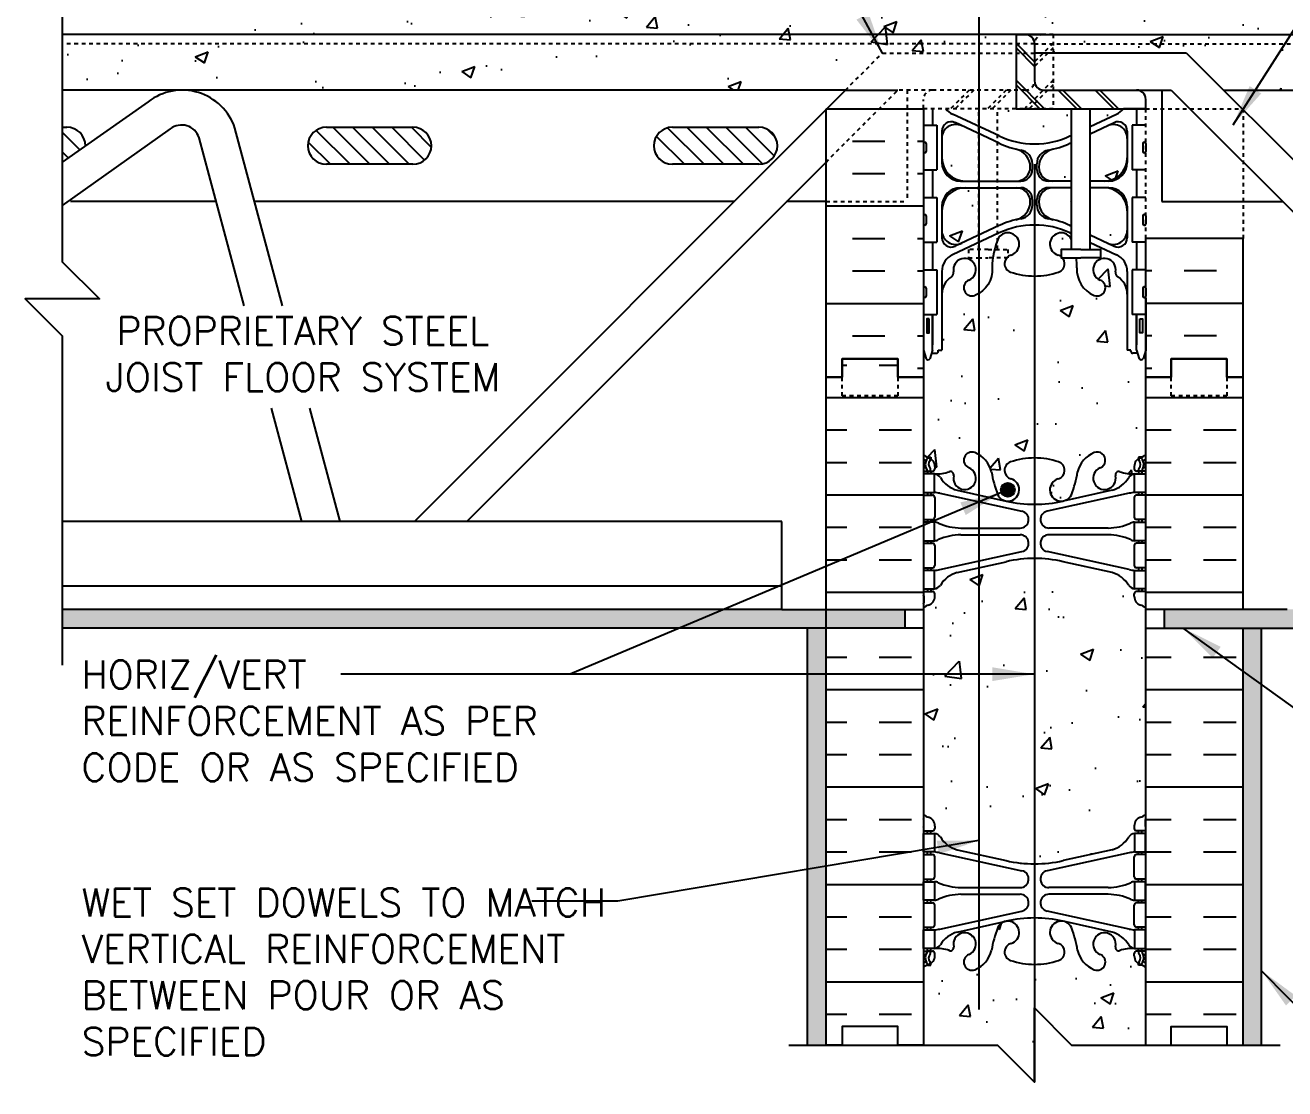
# Model space of a CAD drawing. Header units: inches. Extents: x 99.4 to 157.3, y 159.2 to 230.7.
# Drawn here: x 99.42 to 133.39, y 183.24 to 211.91 of the extents above; entities that cross this region are included whole.
import ezdxf

# ---------------------------------------------------------------- set-up
doc = ezdxf.new("R2010")
doc.units = ezdxf.units.IN
doc.header["$LTSCALE"] = 0.5
doc.header["$MEASUREMENT"] = 0
doc.linetypes.add('DASHED2', pattern=[0.375, 0.25, -0.125])
doc.linetypes.add('HIDDEN2', pattern=[0.1875, 0.125, -0.0625])
for name, color, linetype in [('HATCH', 12, 'Continuous'), ('Hidden2', 12, 'HIDDEN2'), ('line25', 2, 'Continuous'), ('LINE3', 3, 'Continuous'), ('LINE50', 5, 'Continuous'), ('LINE9', 9, 'Continuous'), ('TEXT', 4, 'Continuous'), ('Web_Edge', 9, 'Continuous')]:
    doc.layers.add(name, color=color, linetype=linetype)
doc.styles.add('DIM', font='romans.shx', dxfattribs={"width": 0.7})
doc.styles.add('ROMANS', font='romans.shx', dxfattribs={"height": 0.75})
doc.dimstyles.new('ext_12', dxfattribs={"dimscale": 12, "dimtxt": 0.075, "dimasz": 0.09375, "dimexe": 0.09375, "dimexo": 0.0625, "dimgap": 0.0625, "dimtad": 1, "dimdec": 1, "dimzin": 2, "dimdsep": 46, "dimlunit": 4, "dimtxsty": 'DIM', "dimcen": 0.09, "dimdle": 0.09375, "dimclrt": 4, "dimadec": 0, "dimazin": 0, "dimtfac": 1, "dimtdec": 1, "dimtmove": 2, "dimatfit": 3, "dimfxl": 1, "dimfrac": 2, "dimtolj": 1, "dimtzin": 0, "dimarcsym": 0})
pattern_1 = [(50, (0, 0), (3.5863, -0.31376), [0.375, -4.125]), (355, (0, 0), (-0.693757, 3.76096), [0.3, -3.3]), (100.4514, (0.299, -0.026), (2.892544, 3.4472), [0.3187, -3.50571]), (46.1842, (0, 1), (5.33621, -0.827596), [0.5625, -6.1875]), (96.6356, (0.4447, 0.931), (4.67331, 4.87059), [0.47805, -5.25857]), (351.1842, (0, 1), (4.67331, 4.87059), [0.45, -4.95]), (21, (0.5, 0.75), (2.984535, -2.013094), [0.375, -4.125]), (326, (0.5, 0.75), (1.216577, 3.62575), [0.3, -3.3]), (71.4514, (0.7487, 0.5822), (4.20111, 1.612656), [0.3187, -3.50571]), (37.5, (0, 0), (0.060799, 1.664469), [0, -3.26, 0, -3.35, 0, -3.3125]), (7.5, (0, 0), (1.315348, 1.972059), [0, -1.91, 0, -3.185, 0, -1.2625]), (327.5, (-1.115, 0), (2.669112, -0.1127744), [0, -1.25, 0, -3.9, 0, -5.175]), (317.5, (-1.615, 0), (2.91593, 0.500525), [0, -1.625, 0, -2.59, 0, -3.675])]

# ---------------------------------------------------------------- blocks, each defined once
blk = doc.blocks.new('Cutline')
at = {"layer": 'LINE9'}
blk.add_lwpolyline([(-12.25, 0), (-6.625, 0), (-5.625, -1), (-5.625, 1), (-4.625, 0), (1, 0)], dxfattribs=at)

msp = doc.modelspace()

# ---------------------------------------------------------------- hatches: boundary and pattern name
at = {"layer": 'HATCH'}
h = msp.add_hatch(dxfattribs=at)
h.set_pattern_fill('AR-CONC', color=256, scale=0.5)
h.set_pattern_definition(pattern_1)
h.paths.add_polyline_path([(129.645, 229.415), (127.645, 229.415), (126.645, 230.415), (126.645, 228.415), (125.645, 229.415), (123.645, 229.415), (123.645, 226.634, 0.082415), (123.788, 226.555, -0.317837), (123.955, 226.319), (123.955, 226.252, -0.414214), (123.892, 226.189), (123.845, 226.189), (123.845, 226.119), (123.95, 226.119, -0.188973), (124.106, 226.024, 0.196323), (124.555, 225.678), (125.877, 225.388, 0.057795), (126.645, 225.298, 0.057795), (127.413, 225.388), (128.735, 225.678, 0.196323), (129.184, 226.024, -0.188973), (129.34, 226.119), (129.445, 226.119), (129.445, 226.189), (129.397, 226.189, -0.414214), (129.335, 226.252), (129.335, 226.319, -0.317837), (129.501, 226.555, 0.082415), (129.645, 226.634)])
h.paths.add_polyline_path([(129.645, 222.504, 0.064398), (129.535, 222.57), (129.445, 222.57), (129.445, 222.612, -0.249069), (129.335, 222.819), (129.335, 222.887, -0.414214), (129.397, 222.949), (129.445, 222.949), (129.445, 223.019), (129.34, 223.019, 0.10046), (128.946, 222.962, -0.601435), (128.827, 223.067, 2.182095), (128.416, 222.854, -1), (128.253, 222.445, -0.24438), (127.805, 222.966, 0.053157), (127.639, 223.58, 0.223253), (127.438, 223.745), (127.419, 223.749, 0.955472), (127.281, 223.156, -0.735593), (127.293, 222.698, -0.082755), (126.645, 222.59, -0.082755), (125.996, 222.698, -0.735593), (126.009, 223.156, 0.955472), (125.871, 223.749), (125.851, 223.745, 0.223253), (125.651, 223.58, 0.053157), (125.485, 222.966, -0.24438), (125.036, 222.445, -1), (124.873, 222.854, 2.182095), (124.463, 223.067, -0.601435), (124.343, 222.962, 0.10046), (123.95, 223.019), (123.845, 223.019), (123.845, 222.949), (123.892, 222.949, -0.414214), (123.955, 222.887), (123.955, 222.819, -0.249069), (123.845, 222.612), (123.845, 222.57), (123.755, 222.57, 0.064398), (123.645, 222.504), (123.645, 220.415), (123.645, 219.687), (123.72, 219.917, -0.6), (123.82, 219.917), (123.869, 219.767), (123.995, 219.767, -0.414214), (124.045, 219.717), (124.045, 219.687), (124.145, 219.687), (124.145, 218.171, 0.258958), (124.404, 217.704, -0.31131), (124.46, 217.574, 2.127293), (124.873, 217.799, -1), (125.036, 218.207, -0.325306), (125.503, 217.465, 0.10488), (125.675, 216.653, 1.422913), (126.009, 217.12, -0.735593), (125.996, 217.578, -0.082755), (126.645, 217.687, -0.082755), (127.293, 217.578, -0.735593), (127.281, 217.12, 1.422913), (127.614, 216.653, 0.10488), (127.786, 217.465, -0.325306), (128.253, 218.207, -1), (128.416, 217.799, 2.127293), (128.829, 217.574, -0.31131), (128.886, 217.704, 0.258958), (129.145, 218.171), (129.145, 219.687), (129.245, 219.687), (129.245, 219.717, -0.414214), (129.295, 219.767), (129.421, 219.767), (129.47, 219.917, -0.6), (129.57, 219.917), (129.645, 219.687), (129.645, 220.415)])
h.paths.add_polyline_path([(126.155, 215.127), (124.77, 215.127, 0.414214), (124.145, 214.502), (124.145, 213.975, 0.549071), (124.679, 213.635), (125.691, 214.109, -0.053094), (126.142, 214.264, 0.350119), (126.53, 214.752, 0.413582)])
h.paths.add_polyline_path([(126.142, 216.169, -0.053094), (125.691, 216.324), (124.679, 216.798, 0.549071), (124.145, 216.458), (124.145, 215.932, 0.414214), (124.77, 215.307), (126.155, 215.307, 0.085652), (126.28, 215.328, 0.316711), (126.53, 215.681, 0.350119)])
h.paths.add_polyline_path([(129.145, 215.932), (129.145, 216.458, 0.549071), (128.611, 216.798), (127.598, 216.324, -0.053094), (127.148, 216.169, 0.350119), (126.76, 215.681, 0.413582), (127.135, 215.307), (128.52, 215.307, 0.414214)])
h.paths.add_polyline_path([(128.52, 215.127), (127.135, 215.127, 0.413582), (126.76, 214.752, 0.350119), (127.148, 214.264, -0.053094), (127.598, 214.109), (128.611, 213.635, 0.549071), (129.145, 213.975), (129.145, 214.502, 0.414214)])
h.paths.add_polyline_path([(127.598, 213.91, 0.093369), (126.792, 214.118, 0.016332), (126.645, 214.122, 0.109869), (125.691, 213.91), (124.433, 213.321, 0.270973), (124.146, 212.906, -0.486686), (124.447, 212.9, -0.520567), (124.708, 212.892, -0.520567), (124.85, 212.892, -0.520567), (125.237, 212.892, -0.520567), (125.663, 212.892, -0.520567), (125.932, 212.892, -0.520567), (126.256, 212.892, -0.520567), (126.5, 212.892, -0.520567), (126.911, 212.892, -0.520567), (126.974, 212.955, -0.520567), (127.393, 212.955, -0.520567), (127.732, 212.955, -0.520567), (128.056, 212.916, -0.520567), (128.372, 212.916, -0.520567), (128.72, 212.916, -0.520567), (129.012, 212.916, -0.542707), (129.143, 212.906, 0.270973), (128.857, 213.321)])
h.paths.add_polyline_path([(127.645, 209.656), (126.145, 209.656), (125.645, 209.656), (125.645, 208.942), (125.691, 208.92, 0.109869), (126.645, 208.708, 0.109869), (127.598, 208.92), (127.645, 208.942)])
h.paths.add_polyline_path([(128.857, 209.509, 0.118993), (129.04, 209.656), (128.145, 209.656), (128.145, 209.176)])
h.paths.add_polyline_path([(125.145, 209.656), (124.25, 209.656, 0.118993), (124.433, 209.509), (125.145, 209.176)])
h.paths.add_polyline_path([(125.145, 208.977), (124.679, 209.195, 0.549071), (124.145, 208.856), (124.145, 208.329, 0.414214), (124.77, 207.704), (125.145, 207.704)])
h.paths.add_polyline_path([(126.142, 208.566, -0.053094), (125.691, 208.722), (125.645, 208.743), (125.645, 207.704), (126.155, 207.704, 0.413582), (126.53, 208.078, 0.350119)])
h.paths.add_polyline_path([(127.645, 208.743), (127.598, 208.722, -0.053094), (127.148, 208.566, 0.350119), (126.76, 208.078, 0.413582), (127.135, 207.704), (127.645, 207.704)])
h.paths.add_polyline_path([(129.145, 208.329), (129.145, 208.856, 0.549071), (128.611, 209.195), (128.145, 208.977), (128.145, 207.704), (128.52, 207.704, 0.414214)])
h.paths.add_polyline_path([(128.52, 207.524), (128.145, 207.524), (128.145, 206.251), (128.611, 206.033, 0.549071), (129.145, 206.372), (129.145, 206.899, 0.414214)])
h.paths.add_polyline_path([(127.645, 207.524), (127.135, 207.524, 0.413582), (126.76, 207.15, 0.350119), (127.148, 206.662, -0.053094), (127.598, 206.506), (127.645, 206.485)])
h.paths.add_polyline_path([(126.53, 207.15, 0.413582), (126.155, 207.524), (125.645, 207.524), (125.645, 206.485), (125.691, 206.506, -0.053094), (126.142, 206.662, 0.350119)])
h.paths.add_polyline_path([(125.145, 207.524), (124.77, 207.524, 0.414214), (124.145, 206.899), (124.145, 206.372, 0.549071), (124.679, 206.033), (125.145, 206.251)])
h.paths.add_polyline_path([(129.421, 203.064), (129.295, 203.064, -0.414214), (129.245, 203.114), (129.245, 203.144), (129.145, 203.144), (129.145, 204.659, 0.258958), (128.886, 205.126, -0.31131), (128.829, 205.256, 2.127293), (128.416, 205.032, -1), (128.253, 204.623, -0.325306), (127.786, 205.365, 0.034052), (127.768, 205.637), (127.396, 205.637, -0.53267), (127.293, 205.252, -0.082755), (126.645, 205.144, -0.082755), (125.996, 205.252, -0.53267), (125.893, 205.637), (125.522, 205.637, 0.034052), (125.503, 205.365, -0.325306), (125.036, 204.623, -1), (124.873, 205.032, 2.127293), (124.46, 205.256, -0.31131), (124.404, 205.126, 0.258958), (124.145, 204.659), (124.145, 203.144), (124.045, 203.144), (124.045, 203.114, -0.414214), (123.995, 203.064), (123.869, 203.064), (123.82, 202.914, -0.6), (123.72, 202.914), (123.645, 203.144), (123.645, 202.415), (123.645, 200.326, 0.064398), (123.755, 200.26), (123.845, 200.26), (123.845, 200.219, -0.249069), (123.955, 200.011), (123.955, 199.944, -0.414214), (123.892, 199.881), (123.845, 199.881), (123.845, 199.811), (123.95, 199.811, 0.10046), (124.343, 199.869, -0.601435), (124.463, 199.764, 2.182095), (124.873, 199.977, -1), (125.036, 200.385, -0.24438), (125.485, 199.864, 0.053157), (125.651, 199.25, 0.223253), (125.851, 199.085), (125.871, 199.081, 0.955472), (126.009, 199.675, -0.735593), (125.996, 200.133, -0.082755), (126.645, 200.241, -0.082755), (127.293, 200.133, -0.735593), (127.281, 199.675, 0.955472), (127.419, 199.081), (127.438, 199.085, 0.223253), (127.639, 199.25, 0.053157), (127.805, 199.864, -0.24438), (128.253, 200.385, -1), (128.416, 199.977, 2.182095), (128.827, 199.764, -0.601435), (128.946, 199.869, 0.10046), (129.34, 199.811), (129.445, 199.811), (129.445, 199.881), (129.397, 199.881, -0.414214), (129.335, 199.944), (129.335, 200.011, -0.249069), (129.445, 200.219), (129.445, 200.26), (129.535, 200.26, 0.064398), (129.645, 200.326), (129.645, 202.415), (129.645, 203.144), (129.57, 202.914, -0.6), (129.47, 202.914)])
h.paths.add_polyline_path([(127.645, 206.104, 0.009886), (127.614, 206.177, 1.422913), (127.281, 205.71, -0.101347), (127.366, 205.666), (127.366, 205.864), (127.645, 205.864)])
h.paths.add_polyline_path([(125.675, 206.177, 0.009886), (125.645, 206.104), (125.645, 205.864), (125.923, 205.864), (125.923, 205.666, -0.101347), (126.009, 205.71, 1.422913)])
h.paths.add_polyline_path([(129.645, 196.197, 0.082415), (129.501, 196.276, -0.317837), (129.335, 196.511), (129.335, 196.579, -0.414214), (129.397, 196.641), (129.445, 196.641), (129.445, 196.711), (129.34, 196.711, -0.188973), (129.184, 196.806, 0.196323), (128.735, 197.153), (127.413, 197.443, 0.057795), (126.645, 197.532, 0.057795), (125.877, 197.443), (124.555, 197.153, 0.196323), (124.106, 196.806, -0.188973), (123.95, 196.711), (123.845, 196.711), (123.845, 196.641), (123.892, 196.641, -0.414214), (123.955, 196.579), (123.955, 196.511, -0.317837), (123.788, 196.276, 0.082415), (123.645, 196.197), (123.645, 190.634, 0.082415), (123.788, 190.555, -0.317837), (123.955, 190.319), (123.955, 190.252, -0.414214), (123.892, 190.189), (123.845, 190.189), (123.845, 190.119), (123.95, 190.119, -0.188973), (124.106, 190.024, 0.196323), (124.555, 189.678), (125.877, 189.388, 0.057795), (126.645, 189.298, 0.057795), (127.413, 189.388), (128.735, 189.678, 0.196323), (129.184, 190.024, -0.188973), (129.34, 190.119), (129.445, 190.119), (129.445, 190.189), (129.397, 190.189, -0.414214), (129.335, 190.252), (129.335, 190.319, -0.317837), (129.501, 190.555, 0.082415), (129.645, 190.634)])
h = msp.add_hatch(dxfattribs=at)
h.set_pattern_fill('AR-SAND', color=256, scale=0.25, style=0)
h.set_pattern_definition([(142.5, (120.6231, 219.33218), (0.0157483, 0.481706), [0, -0.38, 0, -0.425, 0, -0.40625]), (172.5, (120.6231, 219.3322), (-0.442444, 0.705537), [0, -0.205, 0, -0.3425, 0, -0.13125]), (212.5, (120.9306, 219.3322), (-0.7785355, 0.0014148), [0, -0.125, 0, -0.45, 0, -0.5875]), (222.5, (120.9306, 219.3322), (-0.751532, 0.219419), [0, -0.0625, 0, -0.295, 0, -0.3375])])
h.paths.add_polyline_path([(120.52, 229.415), (121.02, 229.415), (121.02, 220.415), (121.02, 212.906), (120.52, 212.906)])
h.paths.add_polyline_path([(121.02, 184.415), (120.52, 184.415), (120.52, 195.656), (121.02, 195.656)])
h.paths.add_polyline_path([(100.42, 196.156), (100.42, 195.656), (123.145, 195.656), (123.145, 196.156)])
h = msp.add_hatch(dxfattribs=at)
h.set_pattern_fill('AR-SAND', color=256, scale=0.25, style=0)
h.set_pattern_definition([(37.5, (132.6664, 219.33218), (-0.0157483, 0.481706), [0, -0.38, 0, -0.425, 0, -0.40625]), (7.5, (132.6664, 219.3322), (0.442444, 0.705537), [0, -0.205, 0, -0.3425, 0, -0.13125]), (327.5, (132.3589, 219.3322), (0.7785355, 0.0014148), [0, -0.125, 0, -0.45, 0, -0.5875]), (317.5, (132.3589, 219.3322), (0.751532, 0.219419), [0, -0.0625, 0, -0.295, 0, -0.3375])])
h.paths.add_polyline_path([(132.77, 229.415), (132.27, 229.415), (132.27, 220.415), (132.27, 212.906), (132.77, 212.906)])
h.paths.add_polyline_path([(156.329, 195.656), (156.329, 196.156), (133.457, 196.156), (130.145, 196.156), (130.145, 195.656)])
h.paths.add_polyline_path([(132.27, 184.415), (132.77, 184.415), (132.77, 195.656), (132.27, 195.656)])
h = msp.add_hatch(dxfattribs=at)
h.set_pattern_fill('INSUL', color=256, scale=7, style=0)
h.set_pattern_definition([(0, (-2802.5168, -194.5942), (0, 2.625), []), (0, (-2802.5168, -193.7192), (0, 2.625), [0.875, -0.875]), (0, (-2802.5168, -192.8442), (0, 2.625), [0.875, -0.875])])
h.paths.add_polyline_path([(123.645, 209.656), (121.02, 209.656), (121.02, 202.415), (121.457, 202.415), (121.457, 202.915), (122.957, 202.915), (122.957, 202.415), (123.645, 202.415)])
h.paths.add_polyline_path([(121.02, 212.906), (123.645, 212.906), (123.645, 220.415), (122.957, 220.415), (122.957, 220.915), (121.457, 220.915), (121.457, 220.415), (121.02, 220.415)])
h = msp.add_hatch(dxfattribs=at)
h.set_pattern_fill('AR-CONC', color=256, scale=0.5)
h.set_pattern_definition(pattern_1)
h.paths.add_polyline_path([(156.329, 212.906), (129.645, 212.906), (129.143, 212.906, 0.542707), (129.012, 212.916, 0.520567), (128.72, 212.916, 0.520567), (128.372, 212.916, 0.520567), (128.056, 212.916, 0.520567), (127.732, 212.955, 0.520567), (127.393, 212.955, 0.520567), (126.974, 212.955, 0.520567), (126.911, 212.892, 0.520567), (126.5, 212.892, 0.520567), (126.256, 212.892, 0.520567), (125.932, 212.892, 0.520567), (125.663, 212.892, 0.520567), (125.237, 212.892, 0.520567), (124.85, 212.892, 0.520567), (124.708, 212.892, 0.520567), (124.447, 212.9, 0.486686), (124.146, 212.906), (123.645, 212.906), (100.42, 212.906), (100.42, 211.656), (126.895, 211.656), (127.145, 211.656), (156.329, 211.656)])
h.paths.add_polyline_path([(156.329, 211.406), (127.145, 211.406), (127.145, 211.156), (130.746, 211.156), (131.746, 210.156), (156.329, 210.156)])
h.paths.add_polyline_path([(156.329, 211.656), (127.145, 211.656), (127.145, 211.406), (156.329, 211.406)])
h.paths.add_polyline_path([(122.543, 211.156), (126.145, 211.156), (126.145, 211.406), (100.42, 211.406), (100.42, 210.156), (121.543, 210.156)])
h.paths.add_polyline_path([(126.145, 211.656), (100.42, 211.656), (100.42, 211.406), (126.145, 211.406)])
h = msp.add_hatch(dxfattribs=at)
h.set_pattern_fill('ANSI31', color=256, scale=3, style=0)
h.set_pattern_definition([(135, (108.9979, 208.4024), (0.265165, 0.265165), [])])
h.paths.add_polyline_path([(107.544, 209.155), (109.876, 209.155, -1), (109.876, 208.156), (107.544, 208.156, -1)])
h.paths.add_polyline_path([(116.876, 209.155), (119.208, 209.155, -1), (119.208, 208.156), (116.876, 208.156, -1)])
edge = h.paths.add_edge_path()
edge.add_line((100.42, 209.155), (100.42, 208.218))
edge.add_line((100.42, 208.218), (101.045, 208.656))
edge.add_arc((100.545, 208.656), 0.5, 0.0492, 90)
edge.add_line((100.545, 209.155), (100.42, 209.155))
h = msp.add_hatch(dxfattribs=at)
h.set_pattern_fill('INSUL', color=256, scale=7, style=0)
h.set_pattern_definition([(0, (131.2025, 191.3696), (0, 2.625), []), (0, (131.2025, 192.2446), (0, 2.625), [0.875, -0.875]), (0, (131.2025, 193.1196), (0, 2.625), [0.875, -0.875])])
h.paths.add_polyline_path([(132.27, 195.656), (129.645, 195.656), (129.645, 190.478, -0.268005), (129.635, 190.495), (129.635, 190.309), (129.635, 190.309, 0.267096), (129.645, 190.292), (129.645, 184.415), (130.332, 184.415), (130.332, 184.915), (131.832, 184.915), (131.832, 184.415), (132.27, 184.415)])
h.paths.add_polyline_path([(132.27, 202.415), (131.832, 202.415), (131.832, 201.915), (130.332, 201.915), (130.332, 202.415), (129.645, 202.415), (129.645, 196.504, -0.268005), (129.635, 196.521), (129.635, 196.335), (129.635, 196.335, 0.267556), (129.645, 196.318), (129.645, 196.156), (132.27, 196.156)])
h.paths.add_polyline_path([(123.645, 195.656), (121.02, 195.656), (121.02, 184.415), (121.457, 184.415), (121.457, 184.915), (122.957, 184.915), (122.957, 184.415), (123.645, 184.415)])
h.paths.add_polyline_path([(121.02, 196.156), (123.645, 196.156), (123.645, 202.415), (122.957, 202.415), (122.957, 202.915), (121.457, 202.915), (121.457, 202.415), (121.02, 202.415)])
h = msp.add_hatch(dxfattribs=at)
h.set_pattern_fill('AR-CONC', color=256, scale=0.5)
h.paths.add_polyline_path([(129.645, 186.504, 0.064398), (129.535, 186.57), (129.445, 186.57), (129.445, 186.612, -0.249069), (129.335, 186.819), (129.335, 186.887, -0.414214), (129.397, 186.949), (129.445, 186.949), (129.445, 187.019), (129.34, 187.019, 0.10046), (128.946, 186.962, -0.601435), (128.827, 187.067, 2.182095), (128.416, 186.854, -1), (128.253, 186.445, -0.24438), (127.805, 186.966, 0.053157), (127.639, 187.58, 0.223253), (127.438, 187.745), (127.419, 187.749, 0.955472), (127.281, 187.156, -0.735593), (127.293, 186.698, -0.082755), (126.645, 186.59, -0.082755), (125.996, 186.698, -0.735593), (126.009, 187.156, 0.955472), (125.871, 187.749), (125.851, 187.745, 0.223253), (125.651, 187.58, 0.053157), (125.485, 186.966, -0.24438), (125.036, 186.445, -1), (124.873, 186.854, 2.182095), (124.463, 187.067, -0.601435), (124.343, 186.962, 0.10046), (123.95, 187.019), (123.845, 187.019), (123.845, 186.949), (123.892, 186.949, -0.414214), (123.955, 186.887), (123.955, 186.819, -0.249069), (123.845, 186.612), (123.845, 186.57), (123.755, 186.57, 0.064398), (123.645, 186.504), (123.645, 184.415), (125.645, 184.415), (126.645, 183.415), (126.645, 185.415), (127.645, 184.415), (129.645, 184.415)])
at = {"layer": 'LINE3'}
msp.add_hatch(color=256, dxfattribs=at).paths.add_polyline_path([(125.739, 199.381, 1), (126.114, 199.381, 1)])

# ---------------------------------------------------------------- linework, layer by layer
at = {"layer": 'HATCH'}
for p, q in [((126.145, 211.42), (126.645, 210.92)), ((126.145, 211.295), (126.645, 210.795)), ((126.145, 210.42), (126.909, 209.656)), ((126.145, 210.295), (126.784, 209.656)), ((127.284, 210.156), (127.784, 209.656)), ((127.409, 210.156), (127.909, 209.656)), ((128.284, 210.156), (128.784, 209.656)), ((128.409, 210.156), (128.909, 209.656)), ((129.806, 206.156), (129.645, 206.156)), ((131.556, 206.156), (130.681, 206.156)), ((129.806, 205.281), (129.645, 205.281)), ((131.556, 205.281), (130.681, 205.281)), ((132.27, 204.406), (129.645, 204.406)), ((129.806, 203.531), (129.645, 203.531)), ((131.556, 203.531), (130.681, 203.531)), ((129.806, 202.656), (129.645, 202.656))]:
    msp.add_line(p, q, dxfattribs=at)
at = {"layer": 'Hidden2', "linetype": 'HIDDEN2'}
for q in [(100.42, 211.406), (156.329, 211.406)]:
    msp.add_line((126.645, 211.406), q, dxfattribs=at)
at = {"layer": 'Hidden2'}
for p, q in [((127.145, 211.42), (126.645, 210.92)), ((126.645, 211.406), (126.645, 210.406)), ((127.145, 211.656), (126.895, 211.656)), ((127.145, 211.656), (127.145, 209.656)), ((121.543, 210.156), (122.543, 211.156)), ((122.543, 211.156), (126.645, 211.156)), ((127.145, 211.295), (126.645, 210.795)), ((127.145, 210.42), (126.381, 209.656)), ((121.02, 208.218), (122.957, 210.156)), ((123.895, 210.156), (122.957, 210.156)), ((123.207, 210.156), (123.207, 207.156)), ((126.395, 210.156), (123.895, 210.156)), ((124.881, 210.156), (124.381, 209.656)), ((125.006, 210.156), (124.506, 209.656)), ((125.881, 210.156), (125.381, 209.656)), ((126.006, 210.156), (125.506, 209.656)), ((127.145, 210.295), (126.506, 209.656)), ((123.645, 209.656), (123.645, 209.906)), ((127.145, 209.656), (123.645, 209.656)), ((125.145, 205.864), (125.145, 209.656)), ((125.645, 205.864), (125.645, 209.656)), ((129.645, 206.156), (129.645, 209.656)), ((129.645, 209.656), (132.27, 209.656)), ((132.27, 209.656), (132.27, 206.156)), ((121.02, 207.156), (123.207, 207.156))]:
    msp.add_line(p, q, dxfattribs=at)
for points in [[(125.395, 205.864), (124.866, 205.864), (124.866, 205.637), (125.126, 205.637)], [(125.126, 205.637), (125.395, 205.637)], [(125.395, 205.864), (125.923, 205.864), (125.923, 205.637), (125.395, 205.637)]]:
    msp.add_lwpolyline(points, dxfattribs=at)
for centre, start, end in [((126.895, 211.406), 90, 180), ((126.395, 210.406), 270, 0), ((123.895, 209.906), 90, 180)]:
    msp.add_arc(centre, 0.25, start, end, dxfattribs=at)
at = {"layer": 'line25'}
for p, q in [((126.145, 211.656), (126.145, 209.656)), ((126.145, 211.656), (126.395, 211.656)), ((126.645, 211.406), (126.645, 210.406)), ((126.895, 210.156), (129.395, 210.156)), ((123.645, 209.656), (123.645, 202.415)), ((126.145, 209.656), (129.645, 209.656)), ((127.645, 205.864), (127.645, 209.656)), ((128.145, 205.864), (128.145, 209.656)), ((129.645, 209.656), (129.04, 209.656)), ((129.645, 209.656), (129.645, 209.906)), ((123.645, 209.21), (124.01, 209.21)), ((124.01, 209.21), (124.01, 208.01)), ((129.645, 209.21), (129.28, 209.21)), ((129.28, 209.21), (129.28, 208.01)), ((123.645, 208.01), (124.01, 208.01)), ((129.645, 208.01), (129.28, 208.01)), ((123.645, 207.26), (124.01, 207.26)), ((124.01, 207.26), (124.01, 206.06)), ((129.28, 207.26), (129.28, 206.06)), ((129.645, 207.26), (129.28, 207.26)), ((123.645, 206.06), (124.01, 206.06)), ((129.645, 206.06), (129.28, 206.06)), ((129.645, 202.415), (129.645, 206.156)), ((132.27, 206.156), (129.645, 206.156)), ((123.645, 205.31), (124.01, 205.31)), ((124.01, 205.31), (124.01, 204.11)), ((129.645, 205.31), (129.28, 205.31)), ((129.28, 205.31), (129.28, 204.11)), ((123.645, 204.11), (124.01, 204.11)), ((129.645, 204.11), (129.28, 204.11)), ((123.645, 202.415), (123.645, 184.415)), ((129.645, 184.415), (129.645, 202.415))]:
    msp.add_line(p, q, dxfattribs=at)
for points in [[(127.895, 205.864), (127.366, 205.864), (127.366, 205.637), (127.895, 205.637)], [(127.895, 205.864), (128.423, 205.864), (128.423, 205.637), (128.164, 205.637)], [(128.164, 205.637), (127.895, 205.637)]]:
    msp.add_lwpolyline(points, dxfattribs=at)
for centre, start, end in [((126.395, 211.406), 0, 90), ((126.895, 210.406), 180, 270), ((129.395, 209.906), 0, 90)]:
    msp.add_arc(centre, 0.25, start, end, dxfattribs=at)
at = {"layer": 'LINE3'}
for p, q in [((125.145, 229.415), (125.145, 185.371)), ((126.645, 208.156), (126.645, 183.426))]:
    msp.add_line(p, q, dxfattribs=at)
msp.add_circle((125.926, 199.381), 0.188, dxfattribs=at)
at = {"layer": 'LINE50'}
for p, q in [((121.02, 202.415), (121.02, 209.656)), ((121.02, 209.656), (123.645, 209.656)), ((132.27, 202.415), (132.27, 206.156)), ((121.02, 184.415), (121.02, 202.415)), ((132.27, 196.156), (132.27, 202.415)), ((132.27, 184.415), (132.27, 195.656))]:
    msp.add_line(p, q, dxfattribs=at)
for points in [[(121.02, 202.415), (121.457, 202.415), (121.457, 202.915), (122.957, 202.915), (122.957, 202.415), (123.645, 202.415)], [(123.645, 202.415), (122.957, 202.415), (122.957, 202.915), (121.457, 202.915), (121.457, 202.415), (121.02, 202.415)], [(132.27, 202.415), (131.832, 202.415), (131.832, 202.915), (130.332, 202.915), (130.332, 202.415), (129.645, 202.415)], [(129.645, 202.415), (130.332, 202.415), (130.332, 202.915), (131.832, 202.915), (131.832, 202.415), (132.27, 202.415)], [(123.645, 184.415), (122.957, 184.415), (122.957, 184.915), (121.457, 184.915), (121.457, 184.415), (121.02, 184.415)], [(129.645, 184.415), (130.332, 184.415), (130.332, 184.915), (131.832, 184.915), (131.832, 184.415), (132.27, 184.415)]]:
    msp.add_lwpolyline(points, dxfattribs=at)
at = {"layer": 'LINE9'}
for p, q in [((126.895, 211.656), (100.42, 211.656)), ((126.395, 211.656), (156.329, 211.656)), ((130.746, 211.156), (126.645, 211.156)), ((130.746, 211.156), (143.371, 198.531)), ((121.543, 210.156), (100.42, 210.156)), ((104.803, 210.156), (103.303, 210.156)), ((121.543, 210.156), (109.918, 198.531)), ((121.543, 210.156), (122.957, 210.156)), ((129.395, 210.156), (130.332, 210.156)), ((130.082, 210.156), (130.082, 207.156)), ((130.332, 210.156), (141.957, 198.531)), ((131.746, 210.156), (156.329, 210.156)), ((102.739, 209.842), (100.42, 208.218)), ((125.691, 208.92), (124.433, 209.509)), ((128.145, 209.176), (128.857, 209.509)), ((100.42, 209.155), (100.545, 209.155)), ((103.332, 209.11), (100.42, 207.045)), ((106.36, 204.344), (105.077, 209.133)), ((107.544, 209.155), (109.876, 209.155)), ((116.876, 209.155), (119.208, 209.155)), ((124.145, 209.052), (124.145, 208.204)), ((125.691, 208.722), (124.501, 209.279)), ((128.145, 208.977), (128.789, 209.279)), ((129.145, 209.052), (129.145, 208.204)), ((105.325, 204.344), (104.111, 208.874)), ((123.645, 208.72), (123.645, 208.5)), ((123.645, 208.665), (123.645, 208.665)), ((123.685, 208.76), (123.685, 208.76)), ((123.725, 208.72), (123.725, 208.5)), ((127.598, 208.92), (127.645, 208.942)), ((127.598, 208.722), (127.645, 208.743)), ((129.565, 208.72), (129.565, 208.5)), ((129.605, 208.76), (129.605, 208.76)), ((129.645, 208.72), (129.645, 208.5)), ((129.645, 208.665), (129.645, 208.665)), ((123.645, 208.555), (123.645, 208.555)), ((123.685, 208.46), (123.685, 208.46)), ((129.605, 208.46), (129.605, 208.46)), ((129.645, 208.555), (129.645, 208.555)), ((109.876, 208.156), (107.544, 208.156)), ((121.02, 208.218), (111.332, 198.531)), ((119.208, 208.156), (116.876, 208.156)), ((126.585, 208.017), (126.585, 208.171)), ((126.705, 208.017), (126.705, 208.171)), ((124.645, 207.704), (126.272, 207.704)), ((127.645, 207.704), (127.017, 207.704)), ((128.645, 207.704), (128.145, 207.704)), ((124.645, 207.524), (126.272, 207.524)), ((127.645, 207.524), (127.017, 207.524)), ((128.645, 207.524), (128.145, 207.524)), ((104.572, 207.156), (100.645, 207.156)), ((118.543, 207.156), (105.607, 207.156)), ((121.02, 207.156), (119.957, 207.156)), ((124.145, 207.024), (124.145, 206.176)), ((126.53, 207.149), (126.53, 207.149)), ((126.585, 207.057), (126.585, 207.212)), ((126.705, 207.057), (126.705, 207.212)), ((126.76, 207.149), (126.76, 207.149)), ((129.145, 207.024), (129.145, 206.176)), ((130.082, 207.156), (133.332, 207.156)), ((123.645, 206.77), (123.645, 206.55)), ((123.645, 206.715), (123.645, 206.715)), ((123.645, 206.605), (123.645, 206.605)), ((123.725, 206.77), (123.725, 206.55)), ((129.565, 206.77), (129.565, 206.55)), ((129.645, 206.77), (129.645, 206.55)), ((129.645, 206.715), (129.645, 206.715)), ((129.645, 206.605), (129.645, 206.605)), ((123.685, 206.51), (123.685, 206.51)), ((125.691, 206.308), (124.433, 205.719)), ((125.691, 206.506), (124.501, 205.949)), ((127.598, 206.506), (127.645, 206.485)), ((127.598, 206.308), (127.645, 206.286)), ((128.145, 206.251), (128.789, 205.949)), ((129.605, 206.51), (129.605, 206.51)), ((128.145, 206.052), (128.857, 205.719)), ((124.145, 205.266), (124.145, 203.144)), ((129.145, 205.266), (129.145, 203.144)), ((123.645, 204.82), (123.645, 204.6)), ((123.645, 204.765), (123.645, 204.765)), ((123.645, 204.655), (123.645, 204.655)), ((123.685, 204.86), (123.685, 204.86)), ((123.685, 204.56), (123.685, 204.56)), ((123.725, 204.82), (123.725, 204.6)), ((129.565, 204.82), (129.565, 204.6)), ((129.605, 204.86), (129.605, 204.86)), ((129.605, 204.56), (129.605, 204.56)), ((129.645, 204.82), (129.645, 204.6)), ((129.645, 204.765), (129.645, 204.765)), ((129.645, 204.655), (129.645, 204.655)), ((123.895, 203.144), (123.895, 204.11)), ((129.395, 203.144), (129.395, 204.11)), ((123.645, 203.144), (123.72, 202.914)), ((123.895, 203.144), (123.82, 202.914)), ((123.869, 203.064), (123.995, 203.064)), ((124.045, 203.114), (124.045, 203.144)), ((124.045, 203.144), (124.145, 203.144)), ((124.045, 203.114), (124.045, 203.114)), ((129.245, 203.144), (129.145, 203.144)), ((129.245, 203.114), (129.245, 203.144)), ((129.245, 203.114), (129.245, 203.114)), ((129.421, 203.064), (129.295, 203.064)), ((129.395, 203.144), (129.47, 202.914)), ((129.645, 203.144), (129.57, 202.914)), ((106.883, 198.531), (106.066, 201.58)), ((107.918, 198.531), (107.101, 201.58)), ((119.832, 198.531), (100.42, 198.531)), ((119.832, 196.156), (119.832, 198.531)), ((119.832, 196.781), (100.42, 196.781)), ((119.832, 196.156), (100.42, 196.156)), ((119.832, 196.156), (123.645, 196.156)), ((123.145, 196.156), (123.145, 195.656)), ((133.457, 196.156), (129.645, 196.156)), ((130.145, 196.156), (130.145, 195.656)), ((123.645, 195.656), (100.42, 195.656)), ((120.52, 184.415), (120.52, 195.656)), ((129.645, 195.656), (156.329, 195.656)), ((132.77, 184.415), (132.77, 195.656))]:
    msp.add_line(p, q, dxfattribs=at)
for points in [[(100.42, 213.906), (100.42, 205.531), (101.42, 204.531), (99.42, 204.531), (100.42, 203.531), (100.42, 194.656)], [(123.645, 209.656), (123.645, 203.144)], [(123.895, 209.656), (123.895, 209.21)], [(129.395, 209.656), (129.395, 209.21)], [(123.895, 208.01), (123.895, 207.26)], [(129.395, 208.01), (129.395, 207.26)], [(123.895, 206.06), (123.895, 205.31)], [(129.395, 206.06), (129.395, 205.31)], [(129.645, 204.544), (129.645, 203.144)], [(123.895, 204.11), (123.895, 203.294)], [(129.395, 204.11), (129.395, 203.294)]]:
    msp.add_lwpolyline(points, dxfattribs=at)
for points in [[(125.503, 205.365, -0.325312), (125.036, 204.623)], [(127.786, 205.365, 0.325312), (128.253, 204.623)]]:
    msp.add_lwpolyline(points, format="xyb", dxfattribs=at)
for points in [[(123.805, 203.994), (123.735, 203.994), (123.735, 203.614), (123.805, 203.614)], [(129.485, 203.994), (129.555, 203.994), (129.555, 203.614), (129.485, 203.614)]]:
    msp.add_lwpolyline(points, close=True, dxfattribs=at)
at = {"layer": 'LINE9', "linetype": 'DASHED2', "ltscale": 0.15}
for points in [[(122.957, 202.415), (122.957, 202.415), (122.957, 201.915), (121.457, 201.915), (121.457, 202.415), (121.457, 202.415)], [(131.832, 202.415), (131.832, 202.415), (131.832, 201.915), (130.332, 201.915), (130.332, 202.415), (130.332, 202.415)]]:
    msp.add_lwpolyline(points, dxfattribs=at)
at = {"layer": 'LINE9'}
for centre, radius, start, end in [((103.655, 208.655), 1.5, 18.5652, 127.6781), ((124.645, 209.962), 0.5, 217.7769, 244.9204), ((128.645, 209.962), 0.5, 295.0796, 322.2231), ((124.395, 209.052), 0.25, 64.9204, 180), ((128.895, 209.052), 0.25, 360, 115.0796), ((100.545, 208.656), 0.5, 0.0492, 90), ((103.637, 208.715), 0.5, 18.5652, 127.6781), ((107.544, 208.656), 0.5, 90, 270), ((109.876, 208.656), 0.5, 270, 90), ((116.876, 208.656), 0.5, 90, 270), ((119.208, 208.656), 0.5, 270, 90), ((124.52, 208.856), 0.375, 64.9204, 180), ((128.77, 208.856), 0.375, 0, 115.0796), ((123.685, 208.72), 0.04, 90, 180), ((123.685, 208.72), 0.04, 0, 90), ((126.645, 210.958), 2.25, 244.9204, 270), ((126.645, 210.76), 2.25, 244.9204, 260.4613), ((126.645, 210.958), 2.25, 270, 295.0796), ((126.645, 210.76), 2.25, 279.5387, 295.0796), ((129.605, 208.72), 0.04, 90, 180), ((129.605, 208.72), 0.04, 360, 90), ((123.685, 208.5), 0.04, 180, 270), ((123.685, 208.5), 0.04, 270, 0), ((124.77, 208.329), 0.625, 180, 270), ((126.03, 208.079), 0.5, 0, 77.0773), ((126.21, 208.171), 0.375, 0, 80.4613), ((127.08, 208.171), 0.375, 99.5387, 180), ((127.26, 208.079), 0.5, 102.9227, 180), ((128.52, 208.329), 0.625, 270, 0), ((129.605, 208.5), 0.04, 180, 270), ((129.605, 208.5), 0.04, 270, 0), ((124.645, 208.204), 0.5, 180, 270), ((126.155, 208.079), 0.375, 270, 0), ((126.272, 208.017), 0.312, 270, 0), ((127.017, 208.017), 0.312, 180, 270), ((127.135, 208.079), 0.375, 180, 270), ((128.645, 208.204), 0.5, 270, 360), ((124.77, 206.899), 0.625, 90, 180), ((124.645, 207.024), 0.5, 90, 180), ((126.155, 207.149), 0.375, 0, 90), ((126.272, 207.212), 0.312, 0, 90), ((127.017, 207.212), 0.312, 90, 180), ((127.135, 207.149), 0.375, 90, 180), ((128.52, 206.899), 0.625, 360, 90), ((128.645, 207.024), 0.5, 360, 90), ((126.03, 207.149), 0.5, 282.9227, 0), ((126.21, 207.057), 0.375, 279.5387, 0), ((127.08, 207.057), 0.375, 180, 260.4613), ((127.26, 207.149), 0.5, 180, 257.0773), ((123.685, 206.77), 0.04, 90, 180), ((123.685, 206.77), 0.04, 0, 90), ((126.645, 204.469), 2.25, 99.5387, 115.0796), ((126.645, 204.469), 2.25, 64.9204, 80.4613), ((129.605, 206.77), 0.04, 90, 180), ((129.605, 206.77), 0.04, 360, 90), ((123.685, 206.55), 0.04, 180, 270), ((123.685, 206.55), 0.04, 270, 0), ((124.52, 206.372), 0.375, 180, 295.0796), ((125.926, 206.004), 0.305, 285.7253, 145.3297), ((126.645, 204.27), 2.25, 90, 115.0796), ((126.645, 204.27), 2.25, 64.9204, 90), ((127.363, 206.004), 0.305, 34.6703, 254.2747), ((128.77, 206.372), 0.375, 244.9204, 360), ((129.605, 206.55), 0.04, 180, 270), ((129.605, 206.55), 0.04, 270, 0), ((124.395, 206.176), 0.25, 180, 295.0796), ((127.503, 205.365), 2, 156.0362, 179.9854), ((125.786, 205.365), 2, 21.6982, 23.9638), ((128.895, 206.176), 0.25, 244.9204, 360), ((124.645, 205.266), 0.5, 115.0796, 180), ((124.76, 205.315), 0.305, 291.8037, 191.0944), ((126.074, 205.479), 0.24, 105.7253, 251.077), ((127.216, 205.479), 0.24, 288.923, 74.2747), ((125.786, 205.365), 2, 0.0146, 7.8156), ((128.53, 205.315), 0.305, 348.9056, 248.1963), ((128.645, 205.266), 0.5, 360, 64.9204), ((124.338, 205.232), 0.125, 301.9268, 11.0944), ((126.645, 207.144), 2, 251.077, 270), ((126.645, 207.144), 2, 270, 288.923), ((128.952, 205.232), 0.125, 168.9056, 238.0732), ((124.695, 204.659), 0.55, 121.9268, 180), ((124.955, 204.828), 0.22, 111.8037, 291.8037), ((128.335, 204.828), 0.22, 248.1963, 68.1963), ((128.595, 204.659), 0.55, 360, 58.0732), ((123.685, 204.82), 0.04, 90, 180), ((123.685, 204.6), 0.04, 180, 270), ((123.685, 204.82), 0.04, 0, 90), ((123.685, 204.6), 0.04, 270, 0), ((129.605, 204.82), 0.04, 90, 180), ((129.605, 204.6), 0.04, 180, 270), ((129.605, 204.82), 0.04, 360, 90), ((129.605, 204.6), 0.04, 270, 0), ((123.77, 202.941), 0.0567, 208.0725, 331.9275), ((123.995, 203.114), 0.05, 270, 0), ((129.295, 203.114), 0.05, 180, 270), ((129.52, 202.941), 0.0567, 208.0725, 331.9275)]:
    msp.add_arc(centre, radius, start, end, dxfattribs=at)
at = {"layer": 'Web_Edge'}
for p, q in [((123.755, 200.26), (123.845, 200.26)), ((123.845, 200.26), (123.845, 200.219)), ((129.535, 200.26), (129.445, 200.26)), ((129.445, 200.26), (129.445, 200.219)), ((123.645, 199.981), (123.687, 199.981)), ((123.645, 199.881), (123.892, 199.881)), ((123.755, 199.881), (123.755, 199.811)), ((123.845, 199.881), (123.845, 199.811)), ((123.955, 200.011), (123.955, 199.944)), ((129.335, 200.011), (129.335, 199.944)), ((129.645, 199.881), (129.397, 199.881)), ((129.445, 199.881), (129.445, 199.811)), ((129.535, 199.881), (129.535, 199.811)), ((129.645, 199.981), (129.603, 199.981)), ((123.645, 199.241), (123.892, 199.241)), ((123.755, 199.311), (123.755, 199.241)), ((123.845, 199.311), (123.845, 199.241)), ((123.955, 199.179), (123.955, 198.644)), ((124.094, 199.288), (126.305, 198.806)), ((124.555, 199.37), (125.877, 199.08)), ((129.196, 199.288), (126.984, 198.806)), ((128.735, 199.37), (127.413, 199.08)), ((129.335, 199.179), (129.335, 198.644)), ((129.645, 199.241), (129.397, 199.241)), ((129.445, 199.311), (129.445, 199.241)), ((129.535, 199.311), (129.535, 199.241)), ((123.645, 198.581), (123.892, 198.581)), ((123.755, 198.581), (123.755, 198.511)), ((123.845, 198.581), (123.845, 198.511)), ((129.645, 198.581), (129.397, 198.581)), ((129.445, 198.581), (129.445, 198.511)), ((129.535, 198.581), (129.535, 198.511)), ((124.659, 198.351), (126.256, 198.351)), ((124.659, 198.171), (126.256, 198.171)), ((128.63, 198.351), (127.034, 198.351)), ((128.63, 198.171), (127.034, 198.171)), ((123.645, 197.941), (123.892, 197.941)), ((123.755, 198.011), (123.755, 197.941)), ((123.845, 198.011), (123.845, 197.941)), ((123.955, 197.879), (123.955, 197.344)), ((129.335, 197.879), (129.335, 197.344)), ((129.645, 197.941), (129.397, 197.941)), ((129.445, 198.011), (129.445, 197.941)), ((129.535, 198.011), (129.535, 197.941)), ((124.094, 197.235), (126.305, 197.717)), ((124.555, 197.153), (125.877, 197.443)), ((129.196, 197.235), (126.984, 197.717)), ((128.735, 197.153), (127.413, 197.443)), ((123.645, 197.281), (123.892, 197.281)), ((123.755, 197.281), (123.755, 197.211)), ((123.845, 197.281), (123.845, 197.211)), ((129.645, 197.281), (129.397, 197.281)), ((129.445, 197.281), (129.445, 197.211)), ((129.535, 197.281), (129.535, 197.211)), ((123.645, 196.641), (123.892, 196.641)), ((123.655, 196.521), (123.655, 196.335)), ((123.755, 196.711), (123.755, 196.641)), ((123.845, 196.711), (123.845, 196.641)), ((123.955, 196.511), (123.955, 196.579)), ((129.335, 196.511), (129.335, 196.579)), ((129.645, 196.641), (129.397, 196.641)), ((129.445, 196.711), (129.445, 196.641)), ((129.535, 196.711), (129.535, 196.641)), ((129.635, 196.521), (129.635, 196.335)), ((123.655, 190.309), (123.655, 190.495)), ((123.955, 190.319), (123.955, 190.252)), ((129.335, 190.319), (129.335, 190.252)), ((129.635, 190.309), (129.635, 190.495)), ((123.645, 190.189), (123.892, 190.189)), ((123.755, 190.119), (123.755, 190.189)), ((123.845, 190.119), (123.845, 190.189)), ((129.645, 190.189), (129.397, 190.189)), ((129.445, 190.119), (129.445, 190.189)), ((129.535, 190.119), (129.535, 190.189)), ((123.755, 189.549), (123.755, 189.619)), ((123.845, 189.549), (123.845, 189.619)), ((124.094, 189.595), (126.305, 189.114)), ((124.555, 189.678), (125.877, 189.388)), ((129.196, 189.595), (126.984, 189.114)), ((128.735, 189.678), (127.413, 189.388)), ((129.445, 189.549), (129.445, 189.619)), ((129.535, 189.549), (129.535, 189.619)), ((123.645, 189.549), (123.892, 189.549)), ((123.955, 188.952), (123.955, 189.487)), ((129.335, 188.952), (129.335, 189.487)), ((129.645, 189.549), (129.397, 189.549)), ((123.645, 188.889), (123.892, 188.889)), ((123.755, 188.819), (123.755, 188.889)), ((123.845, 188.819), (123.845, 188.889)), ((124.659, 188.659), (126.256, 188.659)), ((128.63, 188.659), (127.034, 188.659)), ((129.645, 188.889), (129.397, 188.889)), ((129.445, 188.819), (129.445, 188.889)), ((129.535, 188.819), (129.535, 188.889)), ((123.645, 188.249), (123.892, 188.249)), ((123.755, 188.249), (123.755, 188.319)), ((123.845, 188.249), (123.845, 188.319)), ((124.659, 188.479), (126.256, 188.479)), ((128.63, 188.479), (127.034, 188.479)), ((129.645, 188.249), (129.397, 188.249)), ((129.445, 188.249), (129.445, 188.319)), ((129.535, 188.249), (129.535, 188.319)), ((123.955, 187.652), (123.955, 188.187)), ((124.094, 187.543), (126.305, 188.024)), ((129.196, 187.543), (126.984, 188.024)), ((129.335, 187.652), (129.335, 188.187)), ((123.645, 187.589), (123.892, 187.589)), ((123.755, 187.519), (123.755, 187.589)), ((123.845, 187.519), (123.845, 187.589)), ((124.555, 187.46), (125.877, 187.751)), ((128.735, 187.46), (127.413, 187.751)), ((129.645, 187.589), (129.397, 187.589)), ((129.445, 187.519), (129.445, 187.589)), ((129.535, 187.519), (129.535, 187.589)), ((123.645, 186.949), (123.892, 186.949)), ((123.755, 186.949), (123.755, 187.019)), ((123.845, 186.949), (123.845, 187.019)), ((123.955, 186.819), (123.955, 186.887)), ((129.335, 186.819), (129.335, 186.887)), ((129.645, 186.949), (129.397, 186.949)), ((129.445, 186.949), (129.445, 187.019)), ((129.535, 186.949), (129.535, 187.019)), ((123.645, 186.849), (123.687, 186.849)), ((123.755, 186.57), (123.845, 186.57)), ((123.845, 186.57), (123.845, 186.612)), ((129.445, 186.57), (129.445, 186.612)), ((129.535, 186.57), (129.445, 186.57)), ((129.645, 186.849), (129.603, 186.849))]:
    msp.add_line(p, q, dxfattribs=at)
for points in [[(123.65, 199.311), (123.95, 199.311), (123.95, 199.811), (123.65, 199.811)], [(129.64, 199.311), (129.34, 199.311), (129.34, 199.811), (129.64, 199.811)], [(123.65, 198.011), (123.95, 198.011), (123.95, 198.511), (123.65, 198.511)], [(129.64, 198.011), (129.34, 198.011), (129.34, 198.511), (129.64, 198.511)], [(123.65, 196.711), (123.95, 196.711), (123.95, 197.211), (123.65, 197.211)], [(129.64, 196.711), (129.34, 196.711), (129.34, 197.211), (129.64, 197.211)], [(123.65, 190.119), (123.95, 190.119), (123.95, 189.619), (123.65, 189.619)], [(129.64, 190.119), (129.34, 190.119), (129.34, 189.619), (129.64, 189.619)], [(123.65, 188.819), (123.95, 188.819), (123.95, 188.319), (123.65, 188.319)], [(129.64, 188.819), (129.34, 188.819), (129.34, 188.319), (129.64, 188.319)], [(123.65, 187.519), (123.95, 187.519), (123.95, 187.019), (123.65, 187.019)], [(129.64, 187.519), (129.34, 187.519), (129.34, 187.019), (129.64, 187.019)]]:
    msp.add_lwpolyline(points, close=True, dxfattribs=at)
for centre, radius, start, end in [((123.955, 200.719), 0.5, 231.6833, 250.5288), ((123.955, 200.719), 0.6, 238.8907, 245.0748), ((123.948, 200.066), 0.25, 140.1145, 222.4609), ((123.693, 200.156), 0.02, 340.7916, 65.0748), ((123.791, 200.197), 0.045, 319.1879, 141.448), ((123.705, 200.011), 0.25, 0, 70.5288), ((123.948, 200.066), 0.16, 140.0001, 222.4609), ((124.955, 200.181), 0.22, 68.1963, 248.1963), ((124.76, 199.693), 0.745, 13.2652, 68.1963), ((126.074, 199.906), 0.24, 108.923, 254.2747), ((126.645, 198.241), 2, 90, 108.923), ((126.645, 198.241), 2, 71.077, 90), ((127.216, 199.906), 0.24, 285.7253, 71.077), ((128.53, 199.693), 0.745, 111.8037, 166.7348), ((128.335, 200.181), 0.22, 291.8037, 111.8037), ((129.585, 200.011), 0.25, 109.4712, 180), ((129.499, 200.197), 0.045, 38.552, 220.8121), ((129.341, 200.066), 0.16, 317.5391, 39.9999), ((129.335, 200.719), 0.5, 289.4712, 308.3167), ((129.341, 200.066), 0.25, 317.5391, 39.8855), ((129.596, 200.156), 0.02, 114.9252, 199.2084), ((129.335, 200.719), 0.6, 294.9252, 301.1093), ((123.687, 200.001), 0.02, 270, 14.1541), ((123.797, 199.928), 0.045, 222.4609, 42.4609), ((123.892, 199.944), 0.0625, 270, 0), ((124.006, 200.81), 1, 266.7879, 289.9067), ((123.907, 199.565), 0.25, 37.2777, 80.0823), ((124.375, 199.784), 0.09, 346.6795, 108.8651), ((124.76, 199.693), 0.305, 166.6795, 68.1963), ((128.448, 200.335), 3, 189.0273, 201.1984), ((124.842, 200.335), 3, 338.8016, 350.9727), ((128.53, 199.693), 0.305, 111.8037, 13.3205), ((128.914, 199.784), 0.09, 71.1349, 193.3205), ((129.284, 200.81), 1, 250.0933, 273.2121), ((129.383, 199.565), 0.25, 99.9177, 142.7223), ((129.397, 199.944), 0.0625, 180, 270), ((129.492, 199.928), 0.045, 137.5391, 317.5391), ((129.603, 200.001), 0.02, 165.8459, 270), ((124.754, 200.093), 0.75, 210.155, 254.5838), ((125.926, 199.381), 0.305, 205.3782, 74.2747), ((127.363, 199.381), 0.305, 105.7253, 334.6218), ((128.535, 200.093), 0.75, 285.4162, 329.845), ((123.892, 199.179), 0.0625, 0, 90), ((123.859, 198.316), 1, 76.4291, 84.7991), ((129.43, 198.316), 1, 95.2009, 103.5709), ((129.397, 199.179), 0.0625, 90, 180), ((126.645, 202.347), 3.356, 256.7692, 270), ((126.256, 198.581), 0.23, 270, 77.6055), ((126.645, 202.347), 3.356, 270, 283.2308), ((127.034, 198.581), 0.23, 102.3945, 270), ((123.892, 198.644), 0.0625, 270, 0), ((123.946, 198.293), 0.219, 60.4937, 88.92), ((124.69, 199.951), 1.6, 246.5673, 268.9203), ((128.6, 199.951), 1.6, 271.0797, 293.4327), ((129.344, 198.293), 0.219, 91.08, 119.5063), ((129.397, 198.644), 0.0625, 180, 270), ((124.69, 196.572), 1.6, 91.0797, 113.4327), ((124.69, 196.572), 1.6, 91.0797, 113.4327), ((126.256, 197.941), 0.23, 282.3945, 90), ((127.034, 197.941), 0.23, 90, 257.6055), ((128.6, 196.572), 1.6, 66.5673, 88.9203), ((128.6, 196.572), 1.6, 66.5673, 88.9203), ((123.892, 197.879), 0.0625, 0, 90), ((123.946, 198.23), 0.219, 271.08, 299.5063), ((123.946, 198.23), 0.219, 271.08, 299.5063), ((129.344, 198.23), 0.219, 240.4937, 268.92), ((129.344, 198.23), 0.219, 240.4937, 268.92), ((129.397, 197.879), 0.0625, 90, 180), ((126.645, 194.176), 3.356, 90, 103.2308), ((126.645, 194.176), 3.356, 76.7692, 90), ((123.892, 197.344), 0.0625, 270, 0), ((123.859, 198.207), 1, 275.2009, 283.5709), ((124.754, 196.43), 0.75, 105.4162, 149.845), ((128.535, 196.43), 0.75, 30.155, 74.5838), ((129.43, 198.207), 1, 256.4291, 264.7991), ((129.397, 197.344), 0.0625, 180, 270), ((123.907, 196.958), 0.25, 279.9177, 322.7223), ((129.383, 196.958), 0.25, 217.2777, 260.0823), ((123.635, 196.521), 0.02, 0, 60.012), ((123.705, 196.511), 0.25, 289.4712, 360), ((123.892, 196.579), 0.0625, 360, 90), ((129.397, 196.579), 0.0625, 90, 180), ((129.585, 196.511), 0.25, 180, 250.5288), ((129.655, 196.521), 0.02, 119.988, 180), ((123.635, 196.335), 0.02, 301.073, 0), ((123.955, 195.804), 0.6, 121.073, 121.1093), ((123.955, 195.804), 0.5, 109.4712, 128.3167), ((129.335, 195.804), 0.5, 51.6833, 70.5288), ((129.655, 196.335), 0.02, 180, 238.927), ((129.335, 195.804), 0.6, 58.8907, 58.927), ((123.955, 191.026), 0.5, 231.6833, 250.5288), ((129.335, 191.026), 0.5, 289.4712, 308.3167), ((123.955, 191.026), 0.6, 238.8907, 238.927), ((123.635, 190.495), 0.02, 360, 58.927), ((123.635, 190.309), 0.02, 299.988, 360), ((123.705, 190.319), 0.25, 0, 70.5288), ((129.585, 190.319), 0.25, 109.4712, 180), ((129.655, 190.495), 0.02, 121.073, 180), ((129.655, 190.309), 0.02, 180, 240.012), ((129.335, 191.026), 0.6, 301.073, 301.1093), ((123.892, 190.252), 0.0625, 270, 0), ((123.907, 189.873), 0.25, 37.2777, 80.0823), ((124.754, 190.401), 0.75, 210.155, 254.5838), ((128.535, 190.401), 0.75, 285.4162, 329.845), ((129.383, 189.873), 0.25, 99.9177, 142.7223), ((129.397, 190.252), 0.0625, 180, 270), ((123.859, 188.623), 1, 76.4291, 84.7991), ((129.43, 188.623), 1, 95.2009, 103.5709), ((123.892, 189.487), 0.0625, 0, 90), ((126.645, 192.655), 3.356, 256.7692, 270), ((126.645, 192.655), 3.356, 270, 283.2308), ((129.397, 189.487), 0.0625, 90, 180), ((123.892, 188.952), 0.0625, 270, 0), ((126.256, 188.889), 0.23, 270, 77.6055), ((127.034, 188.889), 0.23, 102.3945, 270), ((129.397, 188.952), 0.0625, 180, 270), ((123.946, 188.6), 0.219, 60.4937, 88.92), ((123.946, 188.6), 0.219, 60.4937, 88.92), ((124.69, 190.259), 1.6, 246.5673, 268.9203), ((124.69, 190.259), 1.6, 246.5673, 268.9203), ((128.6, 190.259), 1.6, 271.0797, 293.4327), ((128.6, 190.259), 1.6, 271.0797, 293.4327), ((129.344, 188.6), 0.219, 91.08, 119.5063), ((129.344, 188.6), 0.219, 91.08, 119.5063), ((123.892, 188.187), 0.0625, 0, 90), ((123.946, 188.538), 0.219, 271.08, 299.5063), ((124.69, 186.879), 1.6, 91.0797, 113.4327), ((126.256, 188.249), 0.23, 282.3945, 90), ((127.034, 188.249), 0.23, 90, 257.6055), ((128.6, 186.879), 1.6, 66.5673, 88.9203), ((129.344, 188.538), 0.219, 240.4937, 268.92), ((129.397, 188.187), 0.0625, 90, 180), ((123.892, 187.652), 0.0625, 270, 0), ((128.448, 186.495), 3, 158.8016, 170.9727), ((125.926, 187.45), 0.305, 285.7253, 154.6218), ((126.645, 184.484), 3.356, 90, 103.2308), ((126.645, 184.484), 3.356, 76.7692, 90), ((127.363, 187.45), 0.305, 25.3782, 254.2747), ((124.842, 186.495), 3, 9.0273, 21.1984), ((129.397, 187.652), 0.0625, 180, 270), ((123.859, 188.515), 1, 275.2009, 283.5709), ((124.754, 186.737), 0.75, 105.4162, 149.845), ((124.76, 187.137), 0.305, 291.8037, 193.3205), ((128.53, 187.137), 0.305, 346.6795, 248.1963), ((128.535, 186.737), 0.75, 30.155, 74.5838), ((129.43, 188.515), 1, 256.4291, 264.7991), ((123.948, 186.765), 0.25, 137.5391, 219.8855), ((123.797, 186.903), 0.045, 317.5391, 137.5391), ((123.948, 186.765), 0.16, 137.5391, 219.9999), ((123.892, 186.887), 0.0625, 360, 90), ((123.907, 187.265), 0.25, 279.9177, 322.7223), ((124.006, 186.021), 1, 70.0933, 93.2121), ((124.375, 187.046), 0.09, 251.1349, 13.3205), ((124.76, 187.137), 0.745, 291.8037, 346.7348), ((126.074, 186.925), 0.24, 105.7253, 251.077), ((127.216, 186.925), 0.24, 288.923, 74.2747), ((128.53, 187.137), 0.745, 193.2652, 248.1963), ((128.914, 187.046), 0.09, 166.6795, 288.8651), ((129.284, 186.021), 1, 86.7879, 109.9067), ((129.383, 187.265), 0.25, 217.2777, 260.0823), ((129.397, 186.887), 0.0625, 90, 180), ((129.492, 186.903), 0.045, 42.4609, 222.4609), ((129.341, 186.765), 0.16, 320.0001, 42.4609), ((129.341, 186.765), 0.25, 320.1145, 42.4609), ((123.955, 186.112), 0.6, 114.9252, 121.1093), ((123.955, 186.112), 0.5, 109.4712, 128.3167), ((123.687, 186.829), 0.02, 345.8459, 90), ((123.693, 186.674), 0.02, 294.9252, 19.2084), ((123.791, 186.634), 0.045, 218.552, 40.8121), ((123.705, 186.819), 0.25, 289.4712, 360), ((124.955, 186.65), 0.22, 111.8037, 291.8037), ((126.645, 188.59), 2, 251.077, 270), ((126.645, 188.59), 2, 270, 288.923), ((128.335, 186.65), 0.22, 248.1963, 68.1963), ((129.585, 186.819), 0.25, 180, 250.5288), ((129.499, 186.634), 0.045, 139.1879, 321.448), ((129.335, 186.112), 0.5, 51.6833, 70.5288), ((129.596, 186.674), 0.02, 160.7916, 245.0748), ((129.603, 186.829), 0.02, 90, 194.1541), ((129.335, 186.112), 0.6, 58.8907, 65.0748)]:
    msp.add_arc(centre, radius, start, end, dxfattribs=at)

# ---------------------------------------------------------------- block references
msp.add_blockref('Cutline', (132.27, 184.415))

# ---------------------------------------------------------------- texts
at = {"layer": 'TEXT', "char_height": 0.75, "style": 'ROMANS'}
for s, insert, width, attachment_point in [('PROPRIETARY STEEL \\PJOIST FLOOR SYSTEM', (106.91, 204.044), 19.5775, 2), ('HORIZ/VERT REINFORCEMENT AS PER CODE OR AS SPECIFIED', (100.936, 193.153), 15.30561, 4), ('\\A1;WET SET DOWELS TO MATCH VERTICAL REINFORCEMENT BETWEEN POUR OR AS SPECIFIED', (100.94, 186.383), 15.5489, 4)]:
    msp.add_mtext(s, dxfattribs=dict(at, insert=insert, width=width, attachment_point=attachment_point))

# ---------------------------------------------------------------- leaders
at = {"layer": 'TEXT'}
for points in [[(122.543, 211.156), (118.584, 218.415), (116.018, 218.415)], [(131.998, 209.216), (137.244, 217.451), (138.778, 217.451)], [(125.753, 199.308), (114.115, 194.412), (107.934, 194.412)], [(130.645, 195.656), (134.477, 192.897), (135.308, 192.897)], [(125.145, 189.93), (115.404, 188.294), (113.081, 188.294)], [(132.77, 186.415), (138.002, 181.083), (140.258, 181.083)]]:
    msp.add_leader(points, dimstyle='ext_12', override={"dimgap": 0.0625, "dimtad": 0}, dxfattribs=at)
msp.add_leader([(126.634, 194.412), (107.934, 194.412)], dimstyle='ext_12', dxfattribs=at)

doc.saveas('drawing.dxf')
